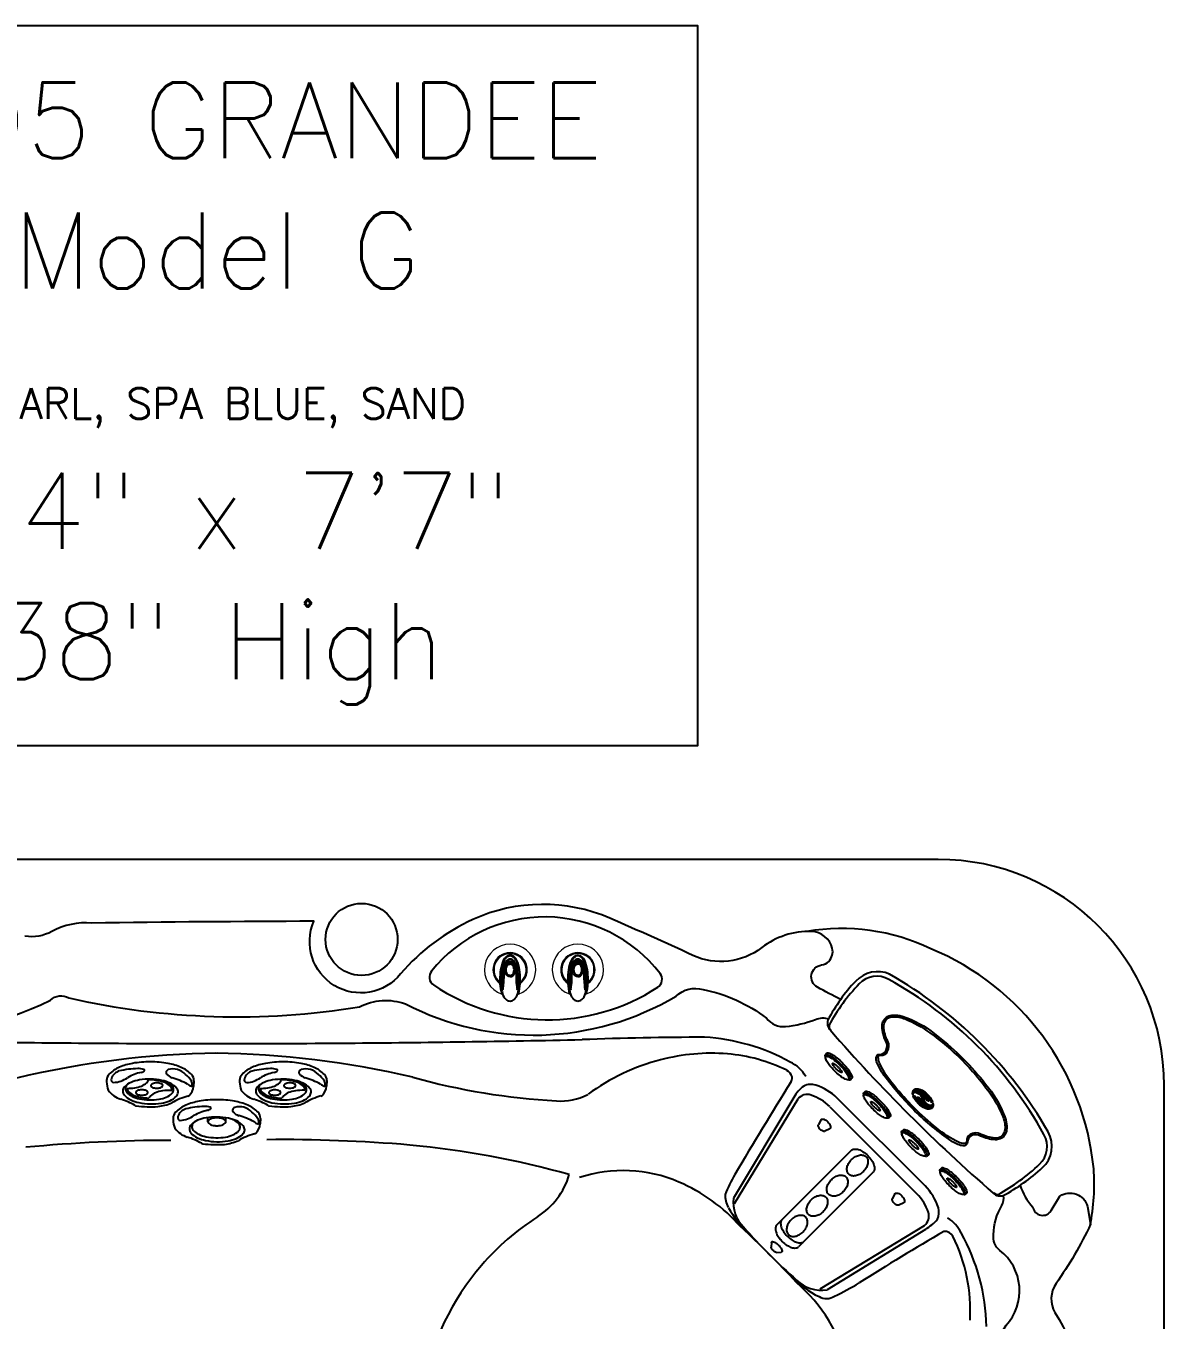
# Model space of a CAD drawing. Extents: x 403 to 503, y 484 to 635.
# Drawn here: x 443 to 503, y 566.5 to 634.7 of the extents above; entities that cross this region are included whole.
import ezdxf
from ezdxf.enums import TextEntityAlignment as Align

# ---------------------------------------------------------------- set-up
doc = ezdxf.new("R2010")
doc.units = 0
doc.header["$MEASUREMENT"] = 0
for name, color, linetype in [('1', 4, 'Continuous'), ('DIM', 3, 'Continuous'), ('DOMESTIC', 7, 'Continuous'), ('SPA', 2, 'Continuous')]:
    doc.layers.add(name, color=color, linetype=linetype)
doc.styles.add('SIMPLEX', font='simplex')
doc.styles.get("Standard").update_dxf_attribs({"font": 'simplex.shx', "height": 20})

# ---------------------------------------------------------------- blocks, each defined once
blk = doc.blocks.new('JET-HSS-Standard')
at = {"layer": '1', "color": 2}
for p, q in [((0.984, 2.3), (1.28, 2.282)), ((1.162, 0.474), (0.952, 0.472)), ((1.166, -0.466), (0.941, -0.471)), ((0.984, -2.3), (1.056, -2.298))]:
    blk.add_line(p, q, dxfattribs=at)
blk.add_lwpolyline([(0.984, 2.3, 0.194738), (0.662, 2.17, 0.099647), (0.288, 1.626, 0.057272), (0.082, 0.936, 0.043868), (0, 0, 0.043868), (0.082, -0.936, 0.057272), (0.288, -1.626, 0.099647), (0.662, -2.17, 0.194738), (0.984, -2.3, 0.194738)], format="xyb", dxfattribs=at)
for points in [[(1.536, -1.445, 0.188918), (1.753, -1.364, 0.101146), (2.005, -1.027, 0.059435), (2.15, -0.592, 0.045845), (2.216, -0.001, 0.045845), (2.173, 0.591, 0.059435), (2.045, 1.032, 0.101146), (1.806, 1.379, 0.188918), (1.592, 1.468, 0.188918), (1.376, 1.387, 0.101146), (1.123, 1.05, 0.059435), (0.978, 0.615, 0.045845), (0.913, 0.024, 0.045845), (0.955, -0.568, 0.059435), (1.083, -1.009, 0.101146), (1.322, -1.356, 0.188918)], [(1.166, -0.466, 0.191184), (1.234, -0.439, 0.100578), (1.312, -0.328, 0.058587), (1.354, -0.186, 0.045064), (1.371, 0.005, 0.045064), (1.353, 0.196, 0.058587), (1.309, 0.337, 0.100578), (1.231, 0.447, 0.191184), (1.162, 0.474, 0.191184), (1.095, 0.447, 0.100578), (1.017, 0.336, 0.058587), (0.974, 0.194, 0.045064), (0.958, 0.003, 0.045064), (0.976, -0.188, 0.058587), (1.019, -0.329, 0.100578), (1.098, -0.44, 0.191184)]]:
    blk.add_lwpolyline(points, format="xyb", close=True, dxfattribs=at)
at = {"layer": '1', "color": 3}
for points in [[(1.414, -1.311, 0.188918), (1.603, -1.241, 0.101146), (1.823, -0.947, 0.059435), (1.949, -0.568, 0.045845), (2.007, -0.053, 0.045845), (1.969, 0.464, 0.059435), (1.858, 0.848, 0.101146), (1.65, 1.15, 0.188918), (1.463, 1.227, 0.188918), (1.274, 1.157, 0.101146), (1.055, 0.863, 0.010554), (1.026, 0.798, 0.045845)], [(1.172, -1.175, 0.021992), (1.228, -1.234, 0.188918), (1.414, -1.311, 0.188918)]]:
    blk.add_lwpolyline(points, format="xyb", dxfattribs=at)
for centre, radius, start, end in [((1.724, 1.025), 1.349, 122.16897, 142.43552), ((1.183, 1.847), 0.366, 80.8518, 118.96247), ((0.568, 2.431), 0.76, 322.26635, 339.39398), ((1.235, 2.165), 0.0439, 357.83411, 81.7245), ((1.258, 1.195), 0.889, 132.7569, 196.30256), ((4.562, 0.132), 3.857, 151.61636, 164.66232), ((0.583, 1.008), 0.188, 199.47515, 259.1487), ((0.567, 0.925), 0.103, 259.1487, 312.57537), ((0.095, 1.439), 0.801, 312.57537, 339.05229), ((1.287, -0.625), 0.931, 162.29877, 182.61808), ((5.417, -0.499), 5.062, 181.90158, 192.94063), ((0.453, -0.355), 0.0541, 73.58712, 165.66265), ((0.16, -0.575), 0.411, 13.29258, 41.4318), ((2.731, -0.06), 2.211, 190.97373, 211.20979), ((-0.343, -2.033), 1.443, 4.40009, 34.99068), ((1.085, -1.451), 0.629, 196.86234, 251.90472), ((0.943, -1.903), 0.155, 249.9578, 352.6608)]:
    blk.add_arc(centre, radius, start, end, dxfattribs=at)
at = {"layer": '1', "color": 2}
for centre, radius, start, end in [((1.254, 1.613), 0.669, 40.77565, 87.75995), ((1.634, 1.941), 0.168, 15.68498, 40.77565), ((5.174, 2.935), 3.51, 195.68498, 210.81775), ((-0.652, -0.001), 3.033, 7.77612, 22.03331), ((-3.284, 0.004), 5.652, 352.47286, 4.11212), ((5.378, -2.583), 3.559, 149.90404, 163.18483), ((2.153, -0.714), 0.168, 329.90404, 352.47286), ((0.729, -1.167), 1.301, 306.49977, 342.69061), ((1.026, -0.938), 1.361, 271.29259, 290.51727)]:
    blk.add_arc(centre, radius, start, end, dxfattribs=at)
blk = doc.blocks.new('JET-HSS-Rot')
at = {"layer": '1', "color": 2}
for p, q in [((0.984, 2.3), (1.28, 2.282)), ((0.984, -2.3), (1.056, -2.298))]:
    blk.add_line(p, q, dxfattribs=at)
blk.add_lwpolyline([(0.984, 2.3, 0.194738), (0.662, 2.17, 0.099647), (0.288, 1.626, 0.057272), (0.082, 0.936, 0.043868), (0, 0, 0.043868), (0.082, -0.936, 0.057272), (0.288, -1.626, 0.099647), (0.662, -2.17, 0.194738), (0.984, -2.3, 0.194738)], format="xyb", dxfattribs=at)
blk.add_lwpolyline([(1.536, -1.445, 0.188918), (1.753, -1.364, 0.101146), (2.005, -1.027, 0.059435), (2.15, -0.592, 0.045845), (2.216, -0.001, 0.045845), (2.173, 0.591, 0.059435), (2.045, 1.032, 0.101146), (1.806, 1.379, 0.188918), (1.592, 1.468, 0.188918), (1.376, 1.387, 0.101146), (1.123, 1.05, 0.059435), (0.978, 0.615, 0.045845), (0.913, 0.024, 0.045845), (0.955, -0.568, 0.059435), (1.083, -1.009, 0.101146), (1.322, -1.356, 0.188918)], format="xyb", close=True, dxfattribs=at)
at = {"layer": '1', "color": 3}
for points in [[(1.497, 1.133, 0.05275), (1.452, 1.138, 0.201072), (1.295, 1.077, 0.097869), (1.106, 0.8, 0.054977), (0.998, 0.449, 0.041817), (0.949, -0.03, 0.007193), (0.948, -0.114, 0.054977)], [(1.414, -1.311, 0.188918), (1.603, -1.241, 0.101146), (1.823, -0.947, 0.059435), (1.949, -0.568, 0.045845), (2.007, -0.053, 0.045845), (1.969, 0.464, 0.059435), (1.858, 0.848, 0.101146), (1.65, 1.15, 0.188918), (1.463, 1.227, 0.188918), (1.274, 1.157, 0.101146), (1.055, 0.863, 0.010554), (1.026, 0.798, 0.045845)], [(1.497, 1.133, 0.00103), (1.497, 1.121, 0.041817), (1.528, 0.64, 0.054977), (1.621, 0.285, 0.097869), (1.8, 0.001, 0.146765), (1.909, -0.061, 0.201072)], [(1.399, -1.218, 0.034613), (1.368, -0.82, 0.054977), (1.275, -0.465, 0.097869), (1.096, -0.181, 0.193766), (0.948, -0.114, 0.201072)], [(1.406, -1.218, 0.201072), (1.562, -1.156, 0.097869), (1.752, -0.88, 0.054977), (1.859, -0.529, 0.040785), (1.909, -0.061, 0.041817)], [(1.172, -1.175, 0.021992), (1.228, -1.234, 0.188918), (1.414, -1.311, 0.188918)], [(1.172, -1.175, 0.021992), (1.228, -1.234, 0.188918), (1.414, -1.311, 0.188918)]]:
    blk.add_lwpolyline(points, format="xyb", dxfattribs=at)
for points in [[(1.246, 0.028, 0.191184), (1.292, 0.046, 0.100578), (1.344, 0.121, 0.058587), (1.372, 0.215, 0.045064), (1.383, 0.343, 0.045064), (1.371, 0.471, 0.058587), (1.342, 0.565, 0.100578), (1.289, 0.639, 0.191184), (1.244, 0.657, 0.191184), (1.198, 0.639, 0.100578), (1.146, 0.565, 0.058587), (1.118, 0.47, 0.045064), (1.107, 0.342, 0.045064), (1.119, 0.214, 0.058587), (1.148, 0.12, 0.100578), (1.201, 0.046, 0.191184)], [(1.617, -0.76, 0.191184), (1.662, -0.742, 0.100578), (1.714, -0.668, 0.058587), (1.743, -0.573, 0.045064), (1.754, -0.445, 0.045064), (1.742, -0.317, 0.058587), (1.713, -0.223, 0.100578), (1.66, -0.149, 0.191184), (1.615, -0.131, 0.191184), (1.569, -0.149, 0.100578), (1.517, -0.224, 0.058587), (1.489, -0.318, 0.045064), (1.477, -0.446, 0.045064), (1.49, -0.574, 0.058587), (1.519, -0.668, 0.100578), (1.571, -0.742, 0.191184)]]:
    blk.add_lwpolyline(points, format="xyb", close=True, dxfattribs=at)
at = {"layer": '1'}
blk.add_lwpolyline([(1.399, -1.218, 0.007033), (1.406, -1.218, 0.201072)], format="xyb", dxfattribs=at)
blk.add_lwpolyline([(1.399, -1.218, 0.007033), (1.406, -1.218, 0.201072)], format="xyb", dxfattribs=at)
at = {"layer": '1', "color": 3}
for centre, radius, start, end in [((1.724, 1.025), 1.349, 122.16897, 142.43552), ((1.183, 1.847), 0.366, 80.8518, 118.96247), ((0.568, 2.431), 0.76, 322.26635, 339.39398), ((1.235, 2.165), 0.0439, 357.83411, 81.7245), ((1.258, 1.195), 0.889, 132.7569, 196.30256), ((4.562, 0.132), 3.857, 151.61636, 164.66232), ((0.583, 1.008), 0.188, 199.47515, 259.1487), ((0.567, 0.925), 0.103, 259.1487, 312.57537), ((0.095, 1.439), 0.801, 312.57537, 339.05229), ((1.287, -0.625), 0.931, 162.29877, 182.61808), ((5.417, -0.499), 5.062, 181.90158, 192.94063), ((0.453, -0.355), 0.0541, 73.58712, 165.66265), ((0.16, -0.575), 0.411, 13.29258, 41.4318), ((2.731, -0.06), 2.211, 190.97373, 211.20979), ((-0.343, -2.033), 1.443, 4.40009, 34.99068), ((1.085, -1.451), 0.629, 196.86234, 251.90472), ((0.943, -1.903), 0.155, 249.9578, 352.6608)]:
    blk.add_arc(centre, radius, start, end, dxfattribs=at)
at = {"layer": '1', "color": 2}
for centre, radius, start, end in [((1.254, 1.613), 0.669, 40.77565, 87.75995), ((1.634, 1.941), 0.168, 15.68498, 40.77565), ((5.174, 2.935), 3.51, 195.68498, 210.81775), ((-0.652, -0.001), 3.033, 7.77612, 22.03331), ((-3.284, 0.004), 5.652, 352.47286, 4.11212), ((5.378, -2.583), 3.559, 149.90404, 163.18483), ((2.153, -0.714), 0.168, 329.90404, 352.47286), ((0.729, -1.167), 1.301, 306.49977, 342.69061), ((1.026, -0.938), 1.361, 271.29259, 290.51727)]:
    blk.add_arc(centre, radius, start, end, dxfattribs=at)
blk = doc.blocks.new('AIRVALVE')
at = {"layer": '1', "color": 3}
for points in [[(0, -0.361, -0.315142), (-0.226, -0.203, -0.18995), (-0.227, 0.196, -0.321841), (0, 0.358, -0.321841)], [(0, -0.301, -0.313827), (-0.177, -0.179, -0.191301), (-0.177, 0.18, -0.313824), (0, 0.302, -0.313824)], [(0, -0.361, 0.315142), (0.226, -0.203, 0.18995), (0.226, 0.196, 0.321841), (0, 0.358, 0.321841)], [(0, -0.301, 0.313827), (0.176, -0.179, 0.191301), (0.177, 0.18, 0.313824), (0, 0.302, 0.313824)]]:
    blk.add_lwpolyline(points, format="xyb", dxfattribs=at)
at = {"layer": '1', "color": 2, "linetype": 'Continuous', "lineweight": 0}
for centre, start, end in [((-0.001, 0), 89.9806, 250.90392), ((0, 0), 289.09608, 90.0194)]:
    blk.add_arc(centre, 1.35, start, end, dxfattribs=at)
at = {"layer": '1', "color": 3, "lineweight": 0}
for centre, radius, start, end in [((-0.001, 0), 0.904, 89.97102, 234.01576), ((-0.001, 0), 0.846, 89.96905, 230.78501), ((0, 0), 0.904, 305.98424, 90.02898), ((0, 0), 0.846, 309.21499, 90.03095)]:
    blk.add_arc(centre, radius, start, end, dxfattribs=at)
at = {"layer": '1', "color": 3}
for centre, radius, start, end in [((-0.001, 0.449), 0.316, 89.94361, 140.76635), ((-0.001, 0.458), 0.271, 89.8214, 134.65354), ((0, 0.449), 0.316, 39.23365, 90.05639), ((0, 0.458), 0.271, 45.34646, 90.1786), ((2.301, -0.493), 2.841, 162.11396, 183.2782), ((1.83, -0.428), 2.334, 157.81693, 183.07476), ((0.288, 0.156), 0.727, 137.31549, 162.11396), ((0.861, -0.196), 1.249, 149.36098, 174.27523), ((0.285, 0.168), 0.679, 134.65354, 155.22065), ((-4.441, 0.724), 4.188, 348.96815, 350.97569), ((0.802, -0.203), 1.125, 159.56857, 175.73155), ((0.319, -0.032), 0.632, 154.59839, 170.97569), ((0.075, 0.068), 0.349, 134.63006, 159.56857), ((0.537, -0.136), 0.873, 146.16875, 154.59839), ((-0.001, 0.314), 0.247, 89.91472, 149.36098), ((0, 0.224), 0.227, 90.0848, 146.16875), ((0.016, 0.128), 0.266, 93.75228, 134.63006), ((0, 0.314), 0.247, 30.63902, 90.08528), ((-0.001, 0.224), 0.227, 33.83125, 89.9152), ((-0.017, 0.128), 0.266, 45.36994, 86.24772), ((-0.076, 0.068), 0.349, 20.43143, 45.36994), ((-0.538, -0.136), 0.873, 25.40161, 33.83125), ((-0.286, 0.168), 0.679, 24.77935, 45.34646), ((-0.862, -0.196), 1.249, 5.72477, 30.63902), ((-0.289, 0.156), 0.727, 17.88604, 42.68451), ((-0.319, -0.032), 0.632, 9.02431, 25.40161), ((-0.803, -0.203), 1.125, 4.26845, 20.43143), ((4.441, 0.724), 4.188, 189.02431, 191.03185), ((-1.831, -0.428), 2.334, 356.92524, 22.18307), ((-2.301, -0.493), 2.841, 356.7218, 17.88604), ((2.224, -0.515), 2.725, 180.81595, 195.49048), ((4.917, -0.603), 5.325, 174.27523, 183.12651), ((-6.839, -0.536), 6.484, 355.74511, 1.00015), ((2.459, -0.449), 2.815, 172.41759, 179.46911), ((10.219, -0.764), 10.561, 178.1966, 179.77232), ((6.947, -0.661), 7.288, 175.73155, 178.1966), ((-6.948, -0.661), 7.288, 1.8034, 4.26845), ((-2.46, -0.449), 2.815, 0.53089, 7.58241), ((-10.22, -0.764), 10.561, 0.22768, 1.8034), ((6.838, -0.536), 6.484, 178.99985, 184.25489), ((-4.918, -0.603), 5.325, 356.87349, 5.72477), ((-2.225, -0.515), 2.725, 344.50952, 359.18405), ((2.713, -0.478), 3.255, 184.45422, 194.17781), ((-0.438, -1.262), 0.0149, 250.80834, 302.59821), ((-0.438, -1.261), 0.0152, 302.50143, 335.00195), ((-0.414, -1.27), 0.0106, 81.60454, 167.3023), ((-0.445, -1.375), 0.119, 70.118, 74.27861), ((-0.41, -1.276), 0.0151, 21.31497, 66.32225), ((0.207, -1.099), 0.626, 193.27132, 228.31787), ((0.602, -0.839), 1.003, 183.12651, 190.4498), ((-0.355, -1.015), 0.0297, 190.4498, 209.09317), ((-0.338, -1.006), 0.0492, 209.09317, 215.39782), ((-0.376, -1.032), 0.00301, 215.39782, 350.87789), ((-0.409, -1.014), 0.0406, 333.00102, 349.59221), ((-2.094, -0.715), 1.752, 350.21737, 359.77232), ((-0.208, -1.099), 0.626, 311.68213, 346.72868), ((2.093, -0.715), 1.752, 180.22768, 189.78263), ((0.408, -1.014), 0.0406, 190.40779, 206.99898), ((0.375, -1.032), 0.00301, 189.12211, 324.60218), ((0.337, -1.006), 0.0492, 324.60218, 330.90683), ((0.354, -1.015), 0.0297, 330.90683, 349.5502), ((-0.603, -0.839), 1.003, 349.5502, 356.87349), ((0.409, -1.276), 0.0151, 113.67775, 158.68503), ((0.444, -1.375), 0.119, 105.72139, 109.882), ((0.413, -1.27), 0.0106, 12.6977, 98.39546), ((0.437, -1.261), 0.0152, 204.99805, 237.49857), ((0.437, -1.262), 0.0149, 237.40179, 289.19166), ((-2.714, -0.478), 3.255, 345.82219, 355.54578), ((-0.001, -1.348), 0.301, 226.35926, 270.08697), ((0, -1.348), 0.301, 269.91303, 313.64074)]:
    blk.add_arc(centre, radius, start, end, dxfattribs=at)
blk = doc.blocks.new('2004GRANDEE')
at = {"layer": '1', "color": 3}
for p, q in [((81.946, 80.445), (81.946, 80.445)), ((81.946, 80.445), (81.958, 80.363)), ((81.946, 80.445), (81.946, 80.445)), ((81.946, 80.445), (81.958, 80.363)), ((82.039, 80.59), (81.965, 80.516)), ((82.039, 80.59), (81.965, 80.516)), ((83.219, 79.178), (83.129, 79.192)), ((83.219, 79.178), (83.129, 79.192)), ((83.356, 79.273), (83.282, 79.199)), ((83.356, 79.273), (83.282, 79.199)), ((83.282, 79.199), (83.282, 79.199)), ((83.282, 79.199), (83.282, 79.199)), ((83.961, 78.431), (83.961, 78.431)), ((83.961, 78.431), (83.973, 78.348)), ((83.961, 78.431), (83.961, 78.431)), ((83.961, 78.431), (83.973, 78.348)), ((84.053, 78.575), (83.98, 78.501)), ((84.053, 78.575), (83.98, 78.501)), ((77.177, 72.68), (80.52, 78.185)), ((77.177, 72.68), (80.52, 78.185)), ((82.188, 77.777), (86.777, 73.188)), ((82.188, 77.777), (86.777, 73.188)), ((81.723, 77.08), (81.592, 76.819)), ((81.723, 77.08), (81.592, 76.819)), ((85.234, 77.163), (85.144, 77.177)), ((85.234, 77.163), (85.144, 77.177)), ((85.371, 77.258), (85.297, 77.184)), ((85.371, 77.258), (85.297, 77.184)), ((85.297, 77.184), (85.297, 77.184)), ((85.297, 77.184), (85.297, 77.184)), ((82.19, 76.613), (81.929, 76.482)), ((82.19, 76.613), (81.929, 76.482)), ((85.975, 76.416), (85.975, 76.416)), ((85.975, 76.416), (85.987, 76.334)), ((85.975, 76.416), (85.975, 76.416)), ((85.975, 76.416), (85.987, 76.334)), ((86.068, 76.56), (85.994, 76.487)), ((86.068, 76.56), (85.994, 76.487)), ((87.249, 75.149), (87.158, 75.162)), ((87.249, 75.149), (87.158, 75.162)), ((87.385, 75.243), (87.312, 75.169)), ((87.385, 75.243), (87.312, 75.169)), ((87.312, 75.169), (87.312, 75.169)), ((87.312, 75.169), (87.312, 75.169)), ((87.99, 74.401), (87.99, 74.401)), ((87.99, 74.401), (88.002, 74.319)), ((87.99, 74.401), (87.99, 74.401)), ((87.99, 74.401), (88.002, 74.319)), ((88.083, 74.546), (88.009, 74.472)), ((88.083, 74.546), (88.009, 74.472)), ((85.618, 73.185), (85.486, 72.924)), ((85.618, 73.185), (85.486, 72.924)), ((89.264, 73.134), (89.173, 73.148)), ((89.264, 73.134), (89.173, 73.148)), ((89.4, 73.228), (89.326, 73.154)), ((89.4, 73.228), (89.326, 73.154)), ((89.326, 73.154), (89.326, 73.154)), ((89.326, 73.154), (89.326, 73.154)), ((86.084, 72.718), (85.824, 72.587)), ((86.084, 72.718), (85.824, 72.587)), ((81.68, 68.177), (87.185, 71.52)), ((81.68, 68.177), (87.185, 71.52)), ((79.116, 70.621), (79.099, 70.382)), ((79.116, 70.621), (79.099, 70.382)), ((79.381, 70.1), (79.627, 70.108)), ((79.381, 70.1), (79.627, 70.108))]:
    blk.add_line(p, q, dxfattribs=at)
at = {"layer": '1', "color": 3, "extrusion": (0.707107, 0.707107, 0)}
for p, q in [((86.572, 78.394), (86.578, 78.4)), ((86.6, 78.537), (86.607, 78.543)), ((86.606, 78.599), (86.612, 78.605)), ((86.612, 78.661), (86.618, 78.668)), ((86.57, 78.394), (86.572, 78.394)), ((86.583, 78.351), (86.589, 78.357)), ((86.685, 78.317), (86.583, 78.351)), ((86.589, 78.357), (86.691, 78.323)), ((86.685, 78.317), (86.691, 78.323)), ((86.787, 78.283), (86.793, 78.289)), ((86.889, 78.249), (86.787, 78.283)), ((86.793, 78.289), (86.895, 78.255)), ((86.889, 78.249), (86.895, 78.255)), ((86.991, 78.215), (86.997, 78.221)), ((87.093, 78.181), (86.991, 78.215)), ((86.997, 78.221), (87.09, 78.19)), ((87.297, 78.113), (87.399, 78.079)), ((87.399, 78.079), (87.405, 78.085)), ((87.501, 78.045), (87.603, 78.011)), ((87.58, 77.762), (87.586, 77.768)), ((87.585, 77.824), (87.592, 77.83)), ((87.603, 78.011), (87.609, 78.017)), ((87.614, 77.968), (87.62, 77.974)), ((87.616, 77.967), (87.614, 77.968)), ((87.616, 77.967), (87.622, 77.973)), ((87.62, 77.974), (87.622, 77.973)), ((87.574, 77.7), (87.58, 77.706))]:
    blk.add_line(p, q, dxfattribs=at)
at = {"layer": '1', "color": 2}
for p, q in [((80.3, 78.255), (77.117, 72.953)), ((80.3, 78.255), (77.117, 72.953)), ((87.212, 73.6), (82.585, 78.227)), ((87.212, 73.6), (82.585, 78.227)), ((79.399, 71.549), (83.329, 75.478)), ((79.399, 71.549), (83.329, 75.478)), ((84.478, 74.329), (80.548, 70.399)), ((84.478, 74.329), (80.548, 70.399)), ((87.226, 71.315), (82.047, 68.133)), ((87.226, 71.315), (82.047, 68.133))]:
    blk.add_line(p, q, dxfattribs=at)
at = {"layer": '1', "color": 3}
for points in [[(86.567, 77.655, -0.041186), (84.969, 79.551, -0.061565), (84.674, 80.099, -0.107495), (84.631, 80.37, -0.345884), (84.813, 80.534, 0.310542), (85.163, 80.749, 0.236012), (85.141, 81.227, -0.09766), (84.947, 81.985, -0.077485), (84.992, 82.256, -0.272159), (85.455, 82.595, -0.13259), (86.305, 82.436, -0.081473), (87.867, 81.49, -0.032503), (89.216, 80.303, -0.032503), (90.402, 78.955, -0.081473), (91.348, 77.392, -0.13259), (91.507, 76.543, -0.272159), (91.168, 76.08, -0.077485), (90.897, 76.035, -0.09766), (90.139, 76.228, 0.236012), (89.661, 76.251, 0.310542), (89.446, 75.901, -0.345884), (89.282, 75.718, -0.107495), (89.011, 75.762, -0.061565), (88.464, 76.057, -0.041186)], [(84.814, 80.068, -0.103145), (84.744, 80.361, -0.444373), (84.882, 80.491, 0.283352), (85.223, 80.665, 0.258307), (85.246, 81.226, -0.096487), (85.036, 81.976, -0.424017), (85.468, 82.506, -0.120537), (86.165, 82.397, -0.05769), (87.465, 81.669, -0.040352), (89.149, 80.237, -0.040352), (90.582, 78.553, -0.05769), (91.309, 77.252, -0.120537), (91.418, 76.555, -0.424017), (90.888, 76.123, -0.096487), (90.138, 76.333, 0.258307), (89.578, 76.311, 0.283352), (89.403, 75.97, -0.444373), (89.273, 75.832, -0.103145), (88.98, 75.902, -0.068614), (87.816, 76.659, -0.026992), (86.634, 77.721, -0.026992), (85.571, 78.904, -0.068614)], [(83.186, 79.211, -0.267867), (83.121, 79.193, -0.072378), (82.907, 79.286, -0.034036), (82.698, 79.434, -0.024706), (82.437, 79.671, -0.024706), (82.2, 79.932, -0.034036), (82.052, 80.141, -0.072378), (81.959, 80.355, -0.267867), (81.977, 80.42, -0.267867), (82.042, 80.438, -0.072378), (82.256, 80.346, -0.034036), (82.465, 80.197, -0.024706), (82.726, 79.96, -0.024706), (82.963, 79.699, -0.034036), (83.112, 79.49, -0.072378), (83.204, 79.276, -0.267867)], [(83.186, 79.211, -0.267867), (83.121, 79.193, -0.072378), (82.907, 79.286, -0.034036), (82.698, 79.434, -0.024706), (82.437, 79.671, -0.024706), (82.2, 79.932, -0.034036), (82.052, 80.141, -0.072378), (81.959, 80.355, -0.267867), (81.977, 80.42, -0.267867), (82.042, 80.438, -0.072378), (82.256, 80.346, -0.034036), (82.465, 80.197, -0.024706), (82.726, 79.96, -0.024706), (82.963, 79.699, -0.034036), (83.112, 79.49, -0.072378), (83.204, 79.276, -0.267867)], [(82.338, 80.057, -0.280852), (82.361, 80.063, -0.066452), (82.445, 80.023, -0.030521), (82.526, 79.963, -0.022038), (82.63, 79.868, -0.022038), (82.725, 79.764, -0.030521), (82.785, 79.683, -0.066452), (82.825, 79.599, -0.280852), (82.819, 79.576, -0.280852), (82.796, 79.57, -0.066452), (82.712, 79.61, -0.030521), (82.631, 79.671, -0.022038), (82.527, 79.765, -0.022038), (82.432, 79.869, -0.030521), (82.372, 79.951, -0.066452), (82.332, 80.035, -0.280852)], [(82.338, 80.057, -0.280852), (82.361, 80.063, -0.066452), (82.445, 80.023, -0.030521), (82.526, 79.963, -0.022038), (82.63, 79.868, -0.022038), (82.725, 79.764, -0.030521), (82.785, 79.683, -0.066452), (82.825, 79.599, -0.280852), (82.819, 79.576, -0.280852), (82.796, 79.57, -0.066452), (82.712, 79.61, -0.030521), (82.631, 79.671, -0.022038), (82.527, 79.765, -0.022038), (82.432, 79.869, -0.030521), (82.372, 79.951, -0.066452), (82.332, 80.035, -0.280852)], [(85.201, 77.196, -0.267867), (85.136, 77.179, -0.072378), (84.922, 77.271, -0.034036), (84.713, 77.419, -0.024706), (84.452, 77.656, -0.024706), (84.215, 77.917, -0.034036), (84.066, 78.126, -0.072378), (83.974, 78.341, -0.267867), (83.992, 78.406, -0.267867), (84.057, 78.423, -0.072378), (84.271, 78.331, -0.034036), (84.48, 78.182, -0.024706), (84.741, 77.946, -0.024706), (84.978, 77.684, -0.034036), (85.126, 77.476, -0.072378), (85.219, 77.261, -0.267867)], [(85.201, 77.196, -0.267867), (85.136, 77.179, -0.072378), (84.922, 77.271, -0.034036), (84.713, 77.419, -0.024706), (84.452, 77.656, -0.024706), (84.215, 77.917, -0.034036), (84.066, 78.126, -0.072378), (83.974, 78.341, -0.267867), (83.992, 78.406, -0.267867), (84.057, 78.423, -0.072378), (84.271, 78.331, -0.034036), (84.48, 78.182, -0.024706), (84.741, 77.946, -0.024706), (84.978, 77.684, -0.034036), (85.126, 77.476, -0.072378), (85.219, 77.261, -0.267867)], [(84.353, 78.043, -0.280852), (84.375, 78.048, -0.066452), (84.459, 78.008, -0.030521), (84.541, 77.948, -0.022038), (84.645, 77.853, -0.022038), (84.739, 77.75, -0.030521), (84.8, 77.668, -0.066452), (84.839, 77.584, -0.280852), (84.834, 77.561, -0.280852), (84.811, 77.556, -0.066452), (84.727, 77.595, -0.030521), (84.646, 77.656, -0.022038), (84.542, 77.751, -0.022038), (84.447, 77.854, -0.030521), (84.387, 77.936, -0.066452), (84.347, 78.02, -0.280852)], [(84.353, 78.043, -0.280852), (84.375, 78.048, -0.066452), (84.459, 78.008, -0.030521), (84.541, 77.948, -0.022038), (84.645, 77.853, -0.022038), (84.739, 77.75, -0.030521), (84.8, 77.668, -0.066452), (84.839, 77.584, -0.280852), (84.834, 77.561, -0.280852), (84.811, 77.556, -0.066452), (84.727, 77.595, -0.030521), (84.646, 77.656, -0.022038), (84.542, 77.751, -0.022038), (84.447, 77.854, -0.030521), (84.387, 77.936, -0.066452), (84.347, 78.02, -0.280852)], [(87.216, 75.181, -0.267867), (87.151, 75.164, -0.072378), (86.936, 75.256, -0.034036), (86.728, 75.405, -0.024706), (86.466, 75.641, -0.024706), (86.23, 75.903, -0.034036), (86.081, 76.111, -0.072378), (85.989, 76.326, -0.267867), (86.006, 76.391, -0.267867), (86.071, 76.408, -0.072378), (86.286, 76.316, -0.034036), (86.495, 76.168, -0.024706), (86.756, 75.931, -0.024706), (86.993, 75.669, -0.034036), (87.141, 75.461, -0.072378), (87.233, 75.246, -0.267867)], [(87.216, 75.181, -0.267867), (87.151, 75.164, -0.072378), (86.936, 75.256, -0.034036), (86.728, 75.405, -0.024706), (86.466, 75.641, -0.024706), (86.23, 75.903, -0.034036), (86.081, 76.111, -0.072378), (85.989, 76.326, -0.267867), (86.006, 76.391, -0.267867), (86.071, 76.408, -0.072378), (86.286, 76.316, -0.034036), (86.495, 76.168, -0.024706), (86.756, 75.931, -0.024706), (86.993, 75.669, -0.034036), (87.141, 75.461, -0.072378), (87.233, 75.246, -0.267867)], [(86.367, 76.028, -0.280852), (86.39, 76.033, -0.066452), (86.474, 75.994, -0.030521), (86.556, 75.933, -0.022038), (86.659, 75.839, -0.022038), (86.754, 75.735, -0.030521), (86.815, 75.653, -0.066452), (86.854, 75.569, -0.280852), (86.849, 75.547, -0.280852), (86.826, 75.541, -0.066452), (86.742, 75.581, -0.030521), (86.66, 75.641, -0.022038), (86.557, 75.736, -0.022038), (86.462, 75.839, -0.030521), (86.401, 75.921, -0.066452), (86.362, 76.005, -0.280852)], [(86.367, 76.028, -0.280852), (86.39, 76.033, -0.066452), (86.474, 75.994, -0.030521), (86.556, 75.933, -0.022038), (86.659, 75.839, -0.022038), (86.754, 75.735, -0.030521), (86.815, 75.653, -0.066452), (86.854, 75.569, -0.280852), (86.849, 75.547, -0.280852), (86.826, 75.541, -0.066452), (86.742, 75.581, -0.030521), (86.66, 75.641, -0.022038), (86.557, 75.736, -0.022038), (86.462, 75.839, -0.030521), (86.401, 75.921, -0.066452), (86.362, 76.005, -0.280852)], [(84.108, 75.137, -0.136355), (84.19, 74.991, -0.106967), (84.196, 74.78, -0.081414), (84.121, 74.572, -0.069495), (83.965, 74.365, -0.069495), (83.758, 74.208, -0.081414), (83.549, 74.133, -0.106967), (83.338, 74.14, -0.136355), (83.193, 74.222, -0.136355), (83.111, 74.367, -0.106967), (83.104, 74.578, -0.081414), (83.179, 74.787, -0.069495), (83.336, 74.994, -0.069495), (83.543, 75.15, -0.081414), (83.751, 75.225, -0.106967), (83.962, 75.219, -0.136355)], [(84.108, 75.137, -0.136355), (84.19, 74.991, -0.106967), (84.196, 74.78, -0.081414), (84.121, 74.572, -0.069495), (83.965, 74.365, -0.069495), (83.758, 74.208, -0.081414), (83.549, 74.133, -0.106967), (83.338, 74.14, -0.136355), (83.193, 74.222, -0.136355), (83.111, 74.367, -0.106967), (83.104, 74.578, -0.081414), (83.179, 74.787, -0.069495), (83.336, 74.994, -0.069495), (83.543, 75.15, -0.081414), (83.751, 75.225, -0.106967), (83.962, 75.219, -0.136355)], [(89.231, 73.166, -0.267867), (89.166, 73.149, -0.072378), (88.951, 73.241, -0.034036), (88.743, 73.39, -0.024706), (88.481, 73.627, -0.024706), (88.244, 73.888, -0.034036), (88.096, 74.097, -0.072378), (88.004, 74.311, -0.267867), (88.021, 74.376, -0.267867), (88.086, 74.394, -0.072378), (88.301, 74.301, -0.034036), (88.509, 74.153, -0.024706), (88.771, 73.916, -0.024706), (89.007, 73.655, -0.034036), (89.156, 73.446, -0.072378), (89.248, 73.231, -0.267867)], [(89.231, 73.166, -0.267867), (89.166, 73.149, -0.072378), (88.951, 73.241, -0.034036), (88.743, 73.39, -0.024706), (88.481, 73.627, -0.024706), (88.244, 73.888, -0.034036), (88.096, 74.097, -0.072378), (88.004, 74.311, -0.267867), (88.021, 74.376, -0.267867), (88.086, 74.394, -0.072378), (88.301, 74.301, -0.034036), (88.509, 74.153, -0.024706), (88.771, 73.916, -0.024706), (89.007, 73.655, -0.034036), (89.156, 73.446, -0.072378), (89.248, 73.231, -0.267867)], [(83.046, 74.075, -0.136355), (83.128, 73.929, -0.106967), (83.134, 73.718, -0.081414), (83.059, 73.51, -0.069495), (82.903, 73.303, -0.069495), (82.696, 73.146, -0.081414), (82.487, 73.071, -0.106967), (82.276, 73.078, -0.136355), (82.131, 73.16, -0.136355), (82.049, 73.305, -0.106967), (82.042, 73.516, -0.081414), (82.118, 73.725, -0.069495), (82.274, 73.932, -0.069495), (82.481, 74.088, -0.081414), (82.689, 74.163, -0.106967), (82.9, 74.157, -0.136355)], [(83.046, 74.075, -0.136355), (83.128, 73.929, -0.106967), (83.134, 73.718, -0.081414), (83.059, 73.51, -0.069495), (82.903, 73.303, -0.069495), (82.696, 73.146, -0.081414), (82.487, 73.071, -0.106967), (82.276, 73.078, -0.136355), (82.131, 73.16, -0.136355), (82.049, 73.305, -0.106967), (82.042, 73.516, -0.081414), (82.118, 73.725, -0.069495), (82.274, 73.932, -0.069495), (82.481, 74.088, -0.081414), (82.689, 74.163, -0.106967), (82.9, 74.157, -0.136355)], [(88.382, 74.013, -0.280852), (88.405, 74.019, -0.066452), (88.489, 73.979, -0.030521), (88.571, 73.919, -0.022038), (88.674, 73.824, -0.022038), (88.769, 73.72, -0.030521), (88.829, 73.639, -0.066452), (88.869, 73.555, -0.280852), (88.863, 73.532, -0.280852), (88.841, 73.526, -0.066452), (88.757, 73.566, -0.030521), (88.675, 73.626, -0.022038), (88.571, 73.721, -0.022038), (88.477, 73.825, -0.030521), (88.416, 73.906, -0.066452), (88.377, 73.99, -0.280852)], [(88.382, 74.013, -0.280852), (88.405, 74.019, -0.066452), (88.489, 73.979, -0.030521), (88.571, 73.919, -0.022038), (88.674, 73.824, -0.022038), (88.769, 73.72, -0.030521), (88.829, 73.639, -0.066452), (88.869, 73.555, -0.280852), (88.863, 73.532, -0.280852), (88.841, 73.526, -0.066452), (88.757, 73.566, -0.030521), (88.675, 73.626, -0.022038), (88.571, 73.721, -0.022038), (88.477, 73.825, -0.030521), (88.416, 73.906, -0.066452), (88.377, 73.99, -0.280852)], [(81.984, 73.013, -0.136355), (82.066, 72.867, -0.106967), (82.072, 72.656, -0.081414), (81.997, 72.448, -0.069495), (81.841, 72.241, -0.069495), (81.634, 72.084, -0.081414), (81.425, 72.009, -0.106967), (81.214, 72.016, -0.136355), (81.069, 72.098, -0.136355), (80.987, 72.243, -0.106967), (80.98, 72.454, -0.081414), (81.056, 72.663, -0.069495), (81.212, 72.87, -0.069495), (81.419, 73.026, -0.081414), (81.627, 73.101, -0.106967), (81.839, 73.095, -0.136355)], [(81.984, 73.013, -0.136355), (82.066, 72.867, -0.106967), (82.072, 72.656, -0.081414), (81.997, 72.448, -0.069495), (81.841, 72.241, -0.069495), (81.634, 72.084, -0.081414), (81.425, 72.009, -0.106967), (81.214, 72.016, -0.136355), (81.069, 72.098, -0.136355), (80.987, 72.243, -0.106967), (80.98, 72.454, -0.081414), (81.056, 72.663, -0.069495), (81.212, 72.87, -0.069495), (81.419, 73.026, -0.081414), (81.627, 73.101, -0.106967), (81.839, 73.095, -0.136355)], [(80.01, 71.039, 0.136355), (80.156, 70.957, 0.106967), (80.367, 70.951, 0.081414), (80.575, 71.026, 0.069495), (80.782, 71.182, 0.069495), (80.939, 71.389, 0.081414), (81.014, 71.598, 0.106967), (81.007, 71.809, 0.136355), (80.925, 71.954, 0.136355), (80.78, 72.036, 0.106967), (80.569, 72.043, 0.081414), (80.36, 71.967, 0.069495), (80.153, 71.811, 0.069495), (79.997, 71.604, 0.081414), (79.922, 71.396, 0.106967), (79.928, 71.185, 0.136355)], [(80.01, 71.039, 0.136355), (80.156, 70.957, 0.106967), (80.367, 70.951, 0.081414), (80.575, 71.026, 0.069495), (80.782, 71.182, 0.069495), (80.939, 71.389, 0.081414), (81.014, 71.598, 0.106967), (81.007, 71.809, 0.136355), (80.925, 71.954, 0.136355), (80.78, 72.036, 0.106967), (80.569, 72.043, 0.081414), (80.36, 71.967, 0.069495), (80.153, 71.811, 0.069495), (79.997, 71.604, 0.081414), (79.922, 71.396, 0.106967), (79.928, 71.185, 0.136355)]]:
    blk.add_lwpolyline(points, format="xyb", close=True, dxfattribs=at)
for points in [[(81.946, 80.445, -0.267867), (81.965, 80.516, -0.267867), (82.036, 80.535, -0.072378), (82.269, 80.435, -0.034036), (82.496, 80.273, -0.024706), (82.781, 80.015, -0.024706), (83.039, 79.73, -0.034036), (83.201, 79.503, -0.072378), (83.301, 79.269, -0.267867), (83.282, 79.199, -0.267867)], [(81.946, 80.445, -0.267867), (81.965, 80.516, -0.267867), (82.036, 80.535, -0.072378), (82.269, 80.435, -0.034036), (82.496, 80.273, -0.024706), (82.781, 80.015, -0.024706), (83.039, 79.73, -0.034036), (83.201, 79.503, -0.072378), (83.301, 79.269, -0.267867), (83.282, 79.199, -0.267867)], [(82.039, 80.59, -0.267867), (82.109, 80.609, -0.072378), (82.343, 80.508, -0.034036), (82.57, 80.347, -0.024706), (82.855, 80.089, -0.024706), (83.113, 79.804, -0.034036), (83.274, 79.577, -0.072378), (83.375, 79.343, -0.267867), (83.356, 79.273, -0.267867)], [(82.039, 80.59, -0.267867), (82.109, 80.609, -0.072378), (82.343, 80.508, -0.034036), (82.57, 80.347, -0.024706), (82.855, 80.089, -0.024706), (83.113, 79.804, -0.034036), (83.274, 79.577, -0.072378), (83.375, 79.343, -0.267867), (83.356, 79.273, -0.267867)], [(83.282, 79.199, -0.238458), (83.219, 79.178, -0.072378)], [(83.282, 79.199, -0.238458), (83.219, 79.178, -0.072378)], [(83.961, 78.431, -0.267867), (83.98, 78.501, -0.267867), (84.05, 78.52, -0.072378), (84.284, 78.42, -0.034036), (84.511, 78.258, -0.024706), (84.796, 78, -0.024706), (85.054, 77.716, -0.034036), (85.215, 77.488, -0.072378), (85.316, 77.255, -0.267867), (85.297, 77.184, -0.267867)], [(83.961, 78.431, -0.267867), (83.98, 78.501, -0.267867), (84.05, 78.52, -0.072378), (84.284, 78.42, -0.034036), (84.511, 78.258, -0.024706), (84.796, 78, -0.024706), (85.054, 77.716, -0.034036), (85.215, 77.488, -0.072378), (85.316, 77.255, -0.267867), (85.297, 77.184, -0.267867)], [(84.053, 78.575, -0.267867), (84.124, 78.594, -0.072378), (84.358, 78.494, -0.034036), (84.585, 78.332, -0.024706), (84.87, 78.074, -0.024706), (85.128, 77.789, -0.034036), (85.289, 77.562, -0.072378), (85.39, 77.329, -0.267867), (85.371, 77.258, -0.267867)], [(84.053, 78.575, -0.267867), (84.124, 78.594, -0.072378), (84.358, 78.494, -0.034036), (84.585, 78.332, -0.024706), (84.87, 78.074, -0.024706), (85.128, 77.789, -0.034036), (85.289, 77.562, -0.072378), (85.39, 77.329, -0.267867), (85.371, 77.258, -0.267867)], [(81.723, 77.08, -0.079858), (81.738, 77.101, -0.180939)], [(81.723, 77.08, -0.079858), (81.738, 77.101, -0.180939)], [(81.738, 77.101, -0.180939), (81.79, 77.124, -0.102974), (81.887, 77.111, -0.062489), (81.982, 77.063, -0.048715), (82.087, 76.977, -0.048715), (82.173, 76.872, -0.062489), (82.221, 76.777, -0.102974), (82.234, 76.68, -0.180939), (82.211, 76.628, -0.079858), (82.19, 76.613, -0.102974)], [(81.738, 77.101, -0.180939), (81.79, 77.124, -0.102974), (81.887, 77.111, -0.062489), (81.982, 77.063, -0.048715), (82.087, 76.977, -0.048715), (82.173, 76.872, -0.062489), (82.221, 76.777, -0.102974), (82.234, 76.68, -0.180939), (82.211, 76.628, -0.079858), (82.19, 76.613, -0.102974)], [(85.297, 77.184, -0.238458), (85.234, 77.163, -0.072378)], [(85.297, 77.184, -0.238458), (85.234, 77.163, -0.072378)], [(81.929, 76.482, -0.097707), (81.906, 76.475, -0.103384), (81.836, 76.485, -0.063262), (81.767, 76.519, -0.049457), (81.691, 76.581, -0.049457), (81.629, 76.657, -0.063262), (81.595, 76.726, -0.103384), (81.585, 76.796, -0.097707), (81.592, 76.819, -0.178961)], [(81.929, 76.482, -0.097707), (81.906, 76.475, -0.103384), (81.836, 76.485, -0.063262), (81.767, 76.519, -0.049457), (81.691, 76.581, -0.049457), (81.629, 76.657, -0.063262), (81.595, 76.726, -0.103384), (81.585, 76.796, -0.097707), (81.592, 76.819, -0.178961)], [(85.975, 76.416, -0.267867), (85.994, 76.487, -0.267867), (86.065, 76.505, -0.072378), (86.299, 76.405, -0.034036), (86.526, 76.243, -0.024706), (86.811, 75.985, -0.024706), (87.068, 75.701, -0.034036), (87.23, 75.474, -0.072378), (87.331, 75.24, -0.267867), (87.312, 75.169, -0.267867)], [(85.975, 76.416, -0.267867), (85.994, 76.487, -0.267867), (86.065, 76.505, -0.072378), (86.299, 76.405, -0.034036), (86.526, 76.243, -0.024706), (86.811, 75.985, -0.024706), (87.068, 75.701, -0.034036), (87.23, 75.474, -0.072378), (87.331, 75.24, -0.267867), (87.312, 75.169, -0.267867)], [(86.068, 76.56, -0.267867), (86.139, 76.579, -0.072378), (86.373, 76.479, -0.034036), (86.6, 76.317, -0.024706), (86.884, 76.059, -0.024706), (87.142, 75.775, -0.034036), (87.304, 75.547, -0.072378), (87.404, 75.314, -0.267867), (87.385, 75.243, -0.267867)], [(86.068, 76.56, -0.267867), (86.139, 76.579, -0.072378), (86.373, 76.479, -0.034036), (86.6, 76.317, -0.024706), (86.884, 76.059, -0.024706), (87.142, 75.775, -0.034036), (87.304, 75.547, -0.072378), (87.404, 75.314, -0.267867), (87.385, 75.243, -0.267867)], [(87.312, 75.169, -0.238458), (87.249, 75.149, -0.072378)], [(87.312, 75.169, -0.238458), (87.249, 75.149, -0.072378)], [(87.99, 74.401, -0.267867), (88.009, 74.472, -0.267867), (88.08, 74.491, -0.072378), (88.313, 74.39, -0.034036), (88.541, 74.229, -0.024706), (88.825, 73.971, -0.024706), (89.083, 73.686, -0.034036), (89.245, 73.459, -0.072378), (89.345, 73.225, -0.267867), (89.326, 73.154, -0.267867)], [(87.99, 74.401, -0.267867), (88.009, 74.472, -0.267867), (88.08, 74.491, -0.072378), (88.313, 74.39, -0.034036), (88.541, 74.229, -0.024706), (88.825, 73.971, -0.024706), (89.083, 73.686, -0.034036), (89.245, 73.459, -0.072378), (89.345, 73.225, -0.267867), (89.326, 73.154, -0.267867)], [(88.083, 74.546, -0.267867), (88.154, 74.565, -0.072378), (88.387, 74.464, -0.034036), (88.615, 74.302, -0.024706), (88.899, 74.045, -0.024706), (89.157, 73.76, -0.034036), (89.319, 73.533, -0.072378), (89.419, 73.299, -0.267867), (89.4, 73.228, -0.267867)], [(88.083, 74.546, -0.267867), (88.154, 74.565, -0.072378), (88.387, 74.464, -0.034036), (88.615, 74.302, -0.024706), (88.899, 74.045, -0.024706), (89.157, 73.76, -0.034036), (89.319, 73.533, -0.072378), (89.419, 73.299, -0.267867), (89.4, 73.228, -0.267867)], [(85.618, 73.185, -0.079858), (85.633, 73.206, -0.180939)], [(85.618, 73.185, -0.079858), (85.633, 73.206, -0.180939)], [(85.633, 73.206, -0.180939), (85.685, 73.229, -0.102974), (85.782, 73.216, -0.062489), (85.877, 73.168, -0.048715), (85.982, 73.082, -0.048715), (86.068, 72.977, -0.062489), (86.116, 72.882, -0.102974), (86.129, 72.785, -0.180939), (86.105, 72.733, -0.079858), (86.084, 72.718, -0.102974)], [(85.633, 73.206, -0.180939), (85.685, 73.229, -0.102974), (85.782, 73.216, -0.062489), (85.877, 73.168, -0.048715), (85.982, 73.082, -0.048715), (86.068, 72.977, -0.062489), (86.116, 72.882, -0.102974), (86.129, 72.785, -0.180939), (86.105, 72.733, -0.079858), (86.084, 72.718, -0.102974)], [(89.326, 73.154, -0.238458), (89.264, 73.134, -0.072378)], [(89.326, 73.154, -0.238458), (89.264, 73.134, -0.072378)], [(85.824, 72.587, -0.097707), (85.801, 72.581, -0.103384), (85.731, 72.59, -0.063262), (85.662, 72.624, -0.049457), (85.586, 72.686, -0.049457), (85.524, 72.762, -0.063262), (85.489, 72.831, -0.103384), (85.48, 72.902, -0.097707), (85.486, 72.924, -0.178961)], [(85.824, 72.587, -0.097707), (85.801, 72.581, -0.103384), (85.731, 72.59, -0.063262), (85.662, 72.624, -0.049457), (85.586, 72.686, -0.049457), (85.524, 72.762, -0.063262), (85.489, 72.831, -0.103384), (85.48, 72.902, -0.097707), (85.486, 72.924, -0.178961)], [(79.673, 71.822, 0.171766), (79.608, 71.686, 0.104717), (79.633, 71.446, 0.066129), (79.746, 71.21, 0.052271), (79.953, 70.953, 0.052271), (80.21, 70.746, 0.066129), (80.446, 70.633, 0.104717), (80.686, 70.608, 0.171766), (80.822, 70.673, 0.171766)], [(79.673, 71.822, 0.171766), (79.608, 71.686, 0.104717), (79.633, 71.446, 0.066129), (79.746, 71.21, 0.052271), (79.953, 70.953, 0.052271), (80.21, 70.746, 0.066129), (80.446, 70.633, 0.104717), (80.686, 70.608, 0.171766), (80.822, 70.673, 0.171766)], [(79.381, 70.1, -0.046203), (79.376, 70.1, -0.084711), (79.323, 70.118, -0.042496), (79.27, 70.152, -0.03133), (79.207, 70.207, -0.03133), (79.151, 70.271, -0.042496), (79.117, 70.323, -0.084711), (79.1, 70.377, -0.05544), (79.099, 70.382, -0.23879)], [(79.381, 70.1, -0.046203), (79.376, 70.1, -0.084711), (79.323, 70.118, -0.042496), (79.27, 70.152, -0.03133), (79.207, 70.207, -0.03133), (79.151, 70.271, -0.042496), (79.117, 70.323, -0.084711), (79.1, 70.377, -0.05544), (79.099, 70.382, -0.23879)], [(79.116, 70.621, -0.180954), (79.132, 70.656, -0.21966)], [(79.116, 70.621, -0.180954), (79.132, 70.656, -0.21966)], [(79.132, 70.656, -0.21966), (79.175, 70.672, -0.091876), (79.276, 70.644, -0.048587), (79.375, 70.585, -0.036321), (79.492, 70.484, -0.036321), (79.593, 70.367, -0.048587), (79.653, 70.268, -0.091876), (79.68, 70.166, -0.21966), (79.664, 70.124, -0.190485), (79.627, 70.108, -0.091876)], [(79.132, 70.656, -0.21966), (79.175, 70.672, -0.091876), (79.276, 70.644, -0.048587), (79.375, 70.585, -0.036321), (79.492, 70.484, -0.036321), (79.593, 70.367, -0.048587), (79.653, 70.268, -0.091876), (79.68, 70.166, -0.21966), (79.664, 70.124, -0.190485), (79.627, 70.108, -0.091876)]]:
    blk.add_lwpolyline(points, format="xyb", dxfattribs=at)
blk.add_lwpolyline([(87.093, 78.181), (87.195, 78.147), (87.201, 78.153)], dxfattribs=at)
at = {"layer": '1', "color": 2}
for points in [[(83.329, 75.478, -0.171766), (83.464, 75.543, -0.104717), (83.705, 75.518, -0.066129), (83.941, 75.405, -0.052271), (84.197, 75.197, -0.052271), (84.405, 74.941, -0.066129), (84.517, 74.705, -0.104717), (84.542, 74.464, -0.171766), (84.478, 74.329, -0.171766)], [(83.329, 75.478, -0.171766), (83.464, 75.543, -0.104717), (83.705, 75.518, -0.066129), (83.941, 75.405, -0.052271), (84.197, 75.197, -0.052271), (84.405, 74.941, -0.066129), (84.517, 74.705, -0.104717), (84.542, 74.464, -0.171766), (84.478, 74.329, -0.171766)], [(79.399, 71.549, 0.171766), (79.335, 71.413, 0.104717), (79.36, 71.172, 0.066129), (79.472, 70.936, 0.052271), (79.68, 70.68, 0.052271), (79.936, 70.472, 0.066129), (80.172, 70.36, 0.104717), (80.413, 70.335, 0.171766), (80.548, 70.399, 0.171766)], [(79.399, 71.549, 0.171766), (79.335, 71.413, 0.104717), (79.36, 71.172, 0.066129), (79.472, 70.936, 0.052271), (79.68, 70.68, 0.052271), (79.936, 70.472, 0.066129), (80.172, 70.36, 0.104717), (80.413, 70.335, 0.171766), (80.548, 70.399, 0.171766)]]:
    blk.add_lwpolyline(points, format="xyb", dxfattribs=at)
for centre, radius, start, end in [((84.709, 83.318), 1.57, 66.1294, 137.2023), ((84.709, 83.318), 1.57, 66.1294, 137.2023), ((74.34, 65.329), 22.325, 29.88081, 60.46905), ((74.34, 65.329), 22.325, 29.88081, 60.46905), ((89.822, 78.38), 8.678, 136.21586, 152.92442), ((89.822, 78.38), 8.678, 136.21586, 152.92442), ((82.559, 82.163), 0.493, 160.1867, 227.28283), ((82.559, 82.163), 0.493, 160.1867, 227.28283), ((148.51, 139.51), 87.888, 221.04333, 228.95667), ((148.51, 139.51), 87.888, 221.04333, 228.95667), ((81.904, 77.397), 1.819, 126.37392, 151.86379), ((81.904, 77.397), 1.819, 126.37392, 151.86379), ((81.205, 78.105), 0.846, 72.69926, 116.66746), ((81.205, 78.105), 0.846, 72.69926, 116.66746), ((80.611, 76.253), 2.791, 45, 72.37777), ((80.611, 76.253), 2.791, 45, 72.37777), ((92.351, 75.701), 1.542, 312.10471, 29.13546), ((92.351, 75.701), 1.542, 312.10471, 29.13546), ((86.603, 81.915), 10.007, 298.17063, 312.66617), ((86.603, 81.915), 10.007, 298.17063, 312.66617), ((78.942, 72.742), 1.838, 173.38748, 225), ((78.942, 72.742), 1.838, 173.38748, 225), ((85.179, 71.566), 2.876, 18.03424, 45), ((85.179, 71.566), 2.876, 18.03424, 45), ((91.169, 73.592), 0.52, 225.19877, 291.00074), ((91.169, 73.592), 0.52, 225.19877, 291.00074), ((86.982, 72.21), 0.963, 337.7792, 14.80585), ((86.982, 72.21), 0.963, 337.7792, 14.80585), ((85.607, 73.948), 3.091, 301.58173, 317.16129), ((85.607, 73.948), 3.091, 301.58173, 317.16129), ((101.309, 92.31), 31.552, 221.40375, 228.59761), ((101.309, 92.31), 31.552, 221.40375, 228.59761), ((81.738, 69.938), 1.832, 225, 279.7269), ((81.738, 69.938), 1.832, 225, 279.7269)]:
    blk.add_arc(centre, radius, start, end, dxfattribs=at)
at = {"layer": '1', "color": 3}
for centre, radius, start, end in [((84.666, 83.415), 1.236, 58.94458, 138.07956), ((84.666, 83.415), 1.236, 58.94458, 138.07956), ((90.538, 77.606), 9.495, 135.67262, 151.98616), ((90.538, 77.606), 9.495, 135.67262, 151.98616), ((75.412, 66.412), 20.592, 28.70717, 61.29283), ((75.412, 66.412), 20.592, 28.70717, 61.29283), ((82.39, 82.014), 0.239, 167.65597, 230.9856), ((82.39, 82.014), 0.239, 167.65597, 230.9856), ((81.006, 77.799), 0.621, 71.27531, 141.55637), ((81.006, 77.799), 0.621, 71.27531, 141.55637), ((80.399, 75.988), 2.531, 45, 71.4131), ((80.399, 75.988), 2.531, 45, 71.4131), ((92.374, 75.672), 1.268, 313.09974, 29.87612), ((92.374, 75.672), 1.268, 313.09974, 29.87612), ((86.062, 82.283), 10.408, 298.73402, 313.60698), ((86.062, 82.283), 10.408, 298.73402, 313.60698), ((84.989, 71.4), 2.529, 18.575, 45), ((84.989, 71.4), 2.529, 18.575, 45), ((91.049, 73.489), 0.333, 228.53193, 272.8265), ((91.049, 73.489), 0.333, 228.53193, 272.8265), ((86.732, 72.026), 0.679, 311.85895, 15.38333), ((86.732, 72.026), 0.679, 311.85895, 15.38333)]:
    blk.add_arc(centre, radius, start, end, dxfattribs=at)
at = {"layer": '1', "color": 3, "extrusion": (-8.65927e-17, 8.65927e-17, -1)}
for centre, major_axis, start_param, end_param in [((87.093, 78.181), (-0.481, 0.481), 5.585054, 8.63938), ((86.838, 78.266), (-0.24, 0.24), 5.67232, 8.63938), ((87.042, 78.198), (-0.433, 0.433), 5.878038, 8.63938), ((86.561, 78.509), (-0.00192, 0.00192), 2.782616, 5.878038), ((86.991, 78.215), (-0.385, 0.385), 5.924218, 8.63938), ((86.94, 78.232), (-0.337, 0.337), 5.907724, 8.63938), ((87.048, 78.204), (-0.433, 0.433), 5.886814, 6.269034), ((86.568, 78.481), (-0.00231, 0.00231), 2.832088, 5.907724), ((86.889, 78.249), (-0.288, 0.288), 5.973669, 8.63938), ((86.844, 78.272), (-0.24, 0.24), 5.67232, 6.257711), ((86.946, 78.238), (-0.337, 0.337), 5.907724, 6.26499), ((86.574, 78.487), (-0.00231, 0.00231), 4.979532, 5.907724), ((86.895, 78.255), (-0.288, 0.288), 0, 2.356194), ((86.997, 78.221), (-0.385, 0.385), 0, 2.356194), ((87.099, 78.187), (-0.481, 0.481), 0, 2.356194), ((87.093, 78.181), (-0.481, 0.481), 2.443461, 5.497787), ((87.144, 78.164), (-0.433, 0.433), 2.736446, 5.497787), ((87.15, 78.17), (-0.433, 0.433), 3.155744, 5.497787), ((87.195, 78.147), (-0.385, 0.385), 2.782626, 5.497787), ((87.246, 78.13), (-0.337, 0.337), 2.766131, 5.497787), ((87.252, 78.136), (-0.337, 0.337), 3.159787, 5.497787), ((87.297, 78.113), (-0.288, 0.288), 2.832077, 5.497787), ((87.348, 78.096), (-0.24, 0.24), 2.530727, 5.497787), ((87.354, 78.102), (-0.24, 0.24), 3.167067, 5.461758), ((87.099, 78.187), (-0.481, 0.481), 2.443461, 3.141593), ((87.201, 78.153), (-0.385, 0.385), 2.822079, 3.141593), ((87.303, 78.119), (-0.288, 0.288), 2.865812, 3.141593), ((87.618, 77.88), (-0.00231, 0.00231), 5.973669, 9.049321), ((87.625, 77.853), (-0.00192, 0.00192), 5.924218, 9.019631)]:
    blk.add_ellipse(centre, major_axis=major_axis, ratio=0.5, start_param=start_param, end_param=end_param, dxfattribs=at)
at = {"layer": 'DIM', "color": 2}
for points in [[(82.762, 83.427, -0.013272), (81.537, 84.076, -0.71691), (81.757, 85.241, 0.163246), (82.135, 85.43, 0.264614), (82.325, 86.123, 0.334441), (81.222, 87.004, 0.173285), (78.607, 86.154, -0.279432), (74.983, 85.745, 0.005852), (70.615, 87.7, 0.211993), (63.399, 87.637, 0.1094), (59.587, 84.772, -0.872923), (55.018, 87.542, 0.002775), (43.317, 87.448, 0.145766), (41.219, 87.004, -0.162589), (39.802, 86.752, -0.060134)], [(17.744, 81.965, -0.237488), (18.406, 82.248, -0.203559), (19.477, 81.713, 0.302161), (20.359, 81.461, 0.203628), (21.494, 82.437, -0.306494), (24.014, 82.909, 0.213758), (41.141, 83.38, -0.347339), (42.118, 83.506, 0.096701), (57.417, 83.033, -0.209906), (59.843, 83.191, 0.258936), (74.101, 83.604, -0.26922), (75.519, 83.95, -0.113888), (78.859, 82.439, 0.260609), (79.867, 81.998, 0.068925), (81.442, 82.376, -0.166938), (82.134, 82.405, -0.166938)], [(92.218, 73.632, 0.114363), (92.886, 72.489, 0.695395), (93.859, 72.308), (94.314, 73.068, -0.506432), (95.774, 72.524), (95.928, 71.582, -0.041569), (94.11, 68.455, 0.293743), (94.052, 66.935, -0.080416), (96.557, 60.528, -0.099862), (96.625, 55.282, -0.090873), (95.081, 51.268, 0.049832), (94.453, 45.25, -0.414258), (94.089, 44.763, 0.856846), (94.233, 39.3, -0.144452), (96.396, 35.533, -0.108885), (96.496, 29.786, -0.099959), (93.992, 23.843, 0.318163), (94.016, 22.475, -0.14826), (95.873, 18.921, -0.354752), (95.236, 17.189, -0.346408), (94.524, 17.283, -0.09813), (93.953, 18.159, 0.622741), (93.336, 18.205, -0.013007), (92.545, 16.939)], [(91.684, 17.508, 0.096015), (91.59, 18.336, 0.030352), (90.788, 20.434, -0.267978), (90.758, 21.381, 0.160396), (91.453, 22.022, 0.253566), (91.502, 26.421, -0.290977), (91.175, 37.996, 0.3173), (91.256, 39.573, -0.073822), (90.249, 41.854, -0.125298), (91.356, 50.334, 0.270246), (91.361, 51.194, -0.27105), (91.476, 66.267, 0.44074), (91.144, 70.209, -0.269454), (90.818, 71.044, -0.129674), (91.256, 72.575, 0.187324), (91.345, 73.103, 0.187324)]]:
    blk.add_lwpolyline(points, format="xyb", dxfattribs=at)
blk.add_circle((57.53, 86.586), 1.897, dxfattribs=at)
for centre, radius, start, end in [((67.186, 80.09), 7.679, 37.77095, 141.06999), ((61.602, 84.601), 0.5, 141.06999, 235.94464), ((72.86, 84.487), 0.5, 302.8963, 37.77095), ((67.317, 93.057), 10.706, 235.94464, 302.8963)]:
    blk.add_arc(centre, radius, start, end, dxfattribs=at)
at = {"layer": 'SPA', "color": 4}
blk.add_lwpolyline([(99.802, 78.901, 0.414212), (87.901, 90.802), (11.901, 90.802, 0.414212), (0, 78.901), (0, 11.901, 0.414212), (11.901, 0), (87.901, 0, 0.414212), (99.802, 11.901)], format="xyb", close=True, dxfattribs=at)
at = {"layer": 'SPA', "color": 2}
for centre, radius, start, end in [((82.822, 76.261), 10.899, 64.49561, 99.71251), ((82.129, 73.143), 14.03, 5.57653, 67.42442), ((49.869, 960.509), 879.409, 268.748381, 269.552574), ((49.899, 962.937), 881.838, 269.551814, 269.999258), ((49.903, 962.937), 881.838, 270.000742, 270.448186), ((49.933, 960.509), 879.409, 270.447426, 271.251619), ((75.943, -104.226), 185.66, 90.10744, 92.09922), ((74.986, 70.918), 10.533, 60.92917, 86.68713), ((50.59, 32.273), 48.329, 90.76273, 103.43363), ((49.223, 32.439), 48.163, 76.79538, 89.24799), ((75.973, 69.907), 10.684, 85.57781, 104.60877), ((76.066, 71.834), 8.755, 63.8482, 85.21141), ((76.158, 69.255), 11.361, 104.68479, 126.1091), ((79.368, 78.508), 1.776, 28.91873, 65.52485), ((69.629, 113.021), 34.981, 254.4045, 266.98765), ((79.62, 79.161), 0.613, 17.06617, 59.54711), ((79.313, 79.557), 0.961, 325.10501, 337.30299), ((79.931, 79.274), 0.283, 341.803, 13.53347), ((68.066, 80.978), 2.903, 264.55321, 298.24716), ((373.052, -101.873), 344.295, 148.29539, 149.24176), ((47.626, -7.142), 83.145, 90.10162, 95.36656), ((53.337, -3.279), 79.321, 85.12632, 90.57374), ((55.83, 29.446), 46.503, 74.22482, 84.7612), ((71.317, 67.064), 7.348, 66.59201, 108.34916), ((85.615, 73.687), 10.511, 348.11938, 4.47009), ((64.641, 75.344), 3.999, 302.56566, 343.34734), ((70.714, 65.487), 9.034, 41.39567, 67.05564), ((84.315, 70.11), 8.221, 150.11544, 158.31837), ((77.874, 73.079), 1.196, 175.15012, 210.77705), ((82.146, 75.466), 6.09, 209.7103, 224.63403), ((73.977, 60.719), 13.351, 122.54702, 139.3712), ((87.467, 70.342), 1.822, 25.53729, 59.43797), ((42.591, 33.607), 51.487, 42.68368, 47.32504), ((150.482, -36.215), 124.169, 120.10638, 122.51503), ((88.245, 70.714), 0.492, 29.04307, 95.45992), ((80.756, 67.026), 8.838, 356.80856, 26.37691), ((79.842, 65.966), 10.609, 1.2255, 29.11068), ((74.007, 60.612), 13.443, 139.10835, 169.69283), ((83.787, 72.266), 4.985, 223.54749, 244.37929), ((74.676, 61.868), 8.796, 14.81327, 49.05962), ((75.029, 83.119), 17.024, 295.79128, 300.76928), ((82.019, 68.442), 0.774, 240.01224, 302.66521)]:
    blk.add_arc(centre, radius, start, end, dxfattribs=at)
at = {"layer": '1', "color": 3}
for p in [(65.353, 84.987), (68.926, 84.991)]:
    blk.add_blockref('AIRVALVE', p, dxfattribs=at)
at = {"layer": '1'}
for name, p, rotation in [('JET-HSS-Rot', (46.407, 80.137), 269.7665104844524), ('JET-HSS-Rot', (53.407, 80.137), 269.9241256951316), ('JET-HSS-Standard', (49.906, 78.146), 270), ('JET-HSS-Standard', (49.906, 78.146), 270)]:
    blk.add_blockref(name, p, dxfattribs=dict(at, rotation=rotation))

msp = doc.modelspace()

# ---------------------------------------------------------------- linework, layer by layer
at = {"layer": 'DIM', "color": 4}
msp.add_lwpolyline([(427.744, 596.764), (478.41, 596.764), (478.41, 634.669), (427.744, 634.669)], close=True, dxfattribs=at)

# ---------------------------------------------------------------- block references
at = {"layer": '1'}
msp.add_blockref('2004GRANDEE', (403.176, 499.962), dxfattribs=at)

# ---------------------------------------------------------------- texts
at = {"layer": 'DIM', "style": 'SIMPLEX'}
for s, p in [('2005 GRANDEE', (453.077, 627.692)), ('Model G', (453.077, 620.835)), ('8\'4" x 7\'7"', (453.077, 607.121)), ('38" High', (453.077, 600.264))]:
    msp.add_text(s, height=4, dxfattribs=at).set_placement(p, align=Align.CENTER)
at = {"layer": 'DOMESTIC', "color": 3}
msp.add_text('PEARL, SPA BLUE, SAND', height=1.6, dxfattribs=at).set_placement((453.077, 613.978), align=Align.CENTER)

doc.saveas('drawing.dxf')
